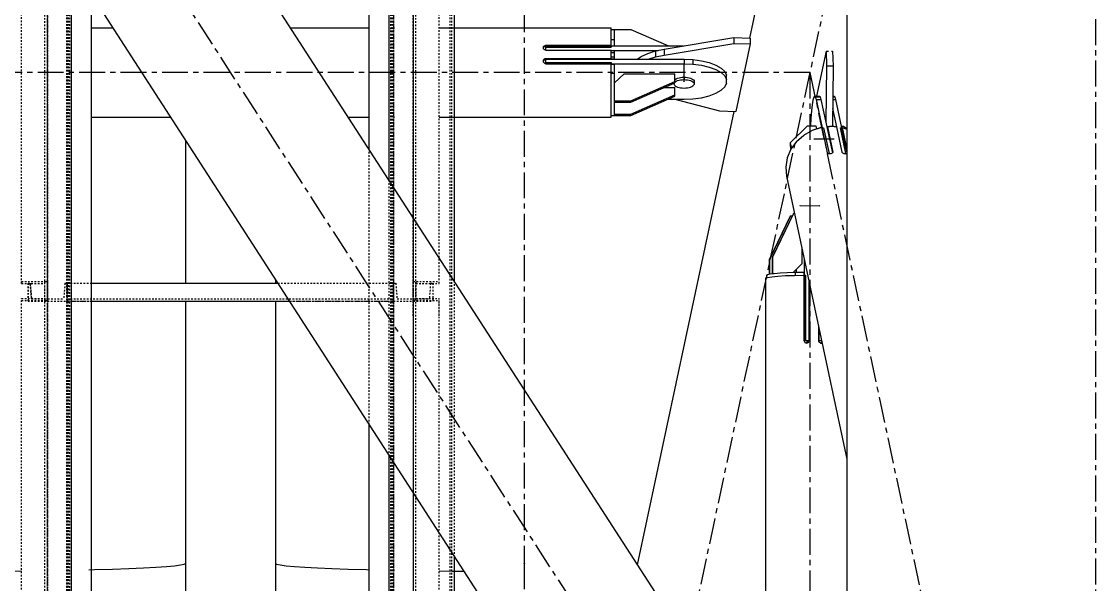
# Model space of a CAD drawing. Header units: millimetres. Extents: x 5143 to 30813, y 232 to 21408.
# Drawn here: x 23101 to 23430, y 13533.5 to 13705.9 of the extents above; entities that cross this region are included whole.
import ezdxf

# ---------------------------------------------------------------- set-up
doc = ezdxf.new("R2010")
doc.units = ezdxf.units.MM
doc.header["$LTSCALE"] = 0.25
for name, pattern in [('CENTER', [50.8, 31.75, -6.35, 6.35, -6.35]), ('XKITLINE00', [0]), ('XKITLINE02', [4, 2, -2]), ('XKITLINE03', [6, 3, -1, 1, -1])]:
    doc.linetypes.add(name, pattern=pattern)

msp = doc.modelspace()

# ---------------------------------------------------------------- linework, layer by layer
at = {"color": 8, "linetype": 'CENTER'}
for p, q in [((23255, 15209.12), (23255, 13540.01)), ((23430, 14354.32), (23430, 12689.51)), ((22900, 14100.27), (23430, 13280.27)), ((23430, 14100.27), (23255, 13280.27)), ((23303.96, 13687.55), (23303.96, 13693)), ((23342.5, 13690.27), (22987.5, 13690.27)), ((23342.5, 13690.27), (23342.5, 12870.27)), ((23342.5, 13690.27), (23430, 13280.27)), ((23343.85, 13669.97), (23349.82, 13669.93)), ((23339.51, 13649.52), (23345.48, 13649.48)), ((23255, 13540.01), (23255, 12732.33))]:
    msp.add_line(p, q, dxfattribs=at)
at = {"color": 8, "linetype": 'XKITLINE00'}
for p, q in [((23353.8, 14063.67), (23353.8, 13489.99)), ((23046.39, 13915.84), (23322.02, 13489.39)), ((23007.97, 13891.16), (23283.6, 13464.71)), ((23353.8, 13840.31), (23324.03, 13700.84)), ((23114.72, 13703.92), (23114.92, 13703.92)), ((23122.42, 13703.92), (23128.99, 13703.92)), ((23183.36, 13703.92), (23207.48, 13703.92)), ((23214.98, 13703.92), (23215.27, 13703.92)), ((23228.98, 13703.92), (23281.66, 13703.92)), ((23281.66, 13698.44), (23281.66, 13703.92)), ((23281.66, 13703.48), (23282.66, 13703.48)), ((23282.66, 13701.93), (23282.66, 13703.48)), ((23282.66, 13703.48), (23287.66, 13703.48)), ((23287.66, 13703.48), (23299.15, 13698.44)), ((23281.66, 13700.4), (23282.66, 13700.4)), ((23282.66, 13698.44), (23282.66, 13701.93)), ((23297.87, 13697.46), (23319.21, 13701.02)), ((23319.21, 13701.02), (23324.19, 13700.84)), ((23319.21, 13701.02), (23319.21, 13699.2)), ((23324.19, 13700.84), (23324.19, 13699.02)), ((23260.85, 13698.11), (23260.81, 13697.88)), ((23260.81, 13697.88), (23260.85, 13697.65)), ((23260.85, 13697.86), (23260.83, 13697.76)), ((23260.97, 13698.31), (23260.85, 13698.11)), ((23260.97, 13698.06), (23260.85, 13697.86)), ((23260.85, 13697.65), (23260.97, 13697.45)), ((23260.97, 13698.31), (23261.16, 13698.47)), ((23260.97, 13698.06), (23261.12, 13698.19)), ((23260.97, 13697.45), (23261.16, 13697.29)), ((23261.12, 13698.19), (23261.16, 13698.22)), ((23261.16, 13698.47), (23261.39, 13698.56)), ((23261.16, 13698.22), (23261.39, 13698.31)), ((23261.16, 13697.29), (23261.39, 13697.18)), ((23261.39, 13698.56), (23261.66, 13698.61)), ((23261.39, 13698.31), (23261.66, 13698.34)), ((23261.39, 13697.18), (23261.66, 13697.15)), ((23261.66, 13698.61), (23261.66, 13698.34)), ((23261.66, 13698.61), (23281.66, 13698.61)), ((23261.66, 13698.34), (23281.66, 13698.34)), ((23261.66, 13698.33), (23281.66, 13698.33)), ((23261.66, 13697.15), (23261.66, 13698.33)), ((23261.66, 13698.03), (23281.66, 13698.03)), ((23261.66, 13697.15), (23281.66, 13697.15)), ((23281.66, 13698.44), (23303.74, 13698.44)), ((23281.66, 13698.44), (23281.66, 13698.03)), ((23281.66, 13694.6), (23281.66, 13697.15)), ((23281.66, 13697.07), (23296.07, 13697.07)), ((23281.66, 13697.01), (23282.66, 13697.01)), ((23281.66, 13696.4), (23282.66, 13696.4)), ((23282.66, 13695.77), (23282.66, 13697.01)), ((23290.87, 13695.21), (23292.86, 13696.14)), ((23292.86, 13696.14), (23295.22, 13696.89)), ((23295.22, 13696.89), (23297.87, 13697.46)), ((23295.22, 13696.89), (23295.22, 13695.07)), ((23297.87, 13695.64), (23319.21, 13699.2)), ((23297.87, 13697.46), (23297.87, 13695.64)), ((23319.21, 13699.2), (23324.19, 13699.02)), ((23324.19, 13699.02), (23319.78, 13678.37)), ((23347.47, 13696.86), (23344.54, 13683.06)), ((23347.47, 13696.86), (23348.17, 13696.86)), ((23347.47, 13696.86), (23347.63, 13692.31)), ((23349.13, 13696.85), (23349.46, 13696.85)), ((23349.46, 13696.85), (23349.62, 13692.29)), ((23260.85, 13694.04), (23260.81, 13693.78)), ((23260.81, 13693.78), (23260.85, 13693.53)), ((23260.85, 13693.79), (23260.83, 13693.66)), ((23260.97, 13694.26), (23260.85, 13694.04)), ((23260.97, 13694.01), (23260.85, 13693.79)), ((23260.85, 13693.53), (23260.97, 13693.31)), ((23260.97, 13694.26), (23261.16, 13694.44)), ((23260.97, 13694.01), (23261.16, 13694.19)), ((23260.97, 13693.31), (23261.16, 13693.13)), ((23261.16, 13694.44), (23261.39, 13694.56)), ((23261.16, 13694.19), (23261.39, 13694.31)), ((23261.16, 13693.13), (23261.39, 13693.03)), ((23261.39, 13694.56), (23261.66, 13694.6)), ((23261.39, 13694.56), (23261.39, 13694.31)), ((23261.39, 13694.31), (23261.66, 13694.35)), ((23261.39, 13693.03), (23261.66, 13692.97)), ((23261.66, 13694.6), (23261.66, 13694.35)), ((23261.66, 13694.6), (23281.66, 13694.6)), ((23261.66, 13694.35), (23261.66, 13694.34)), ((23261.66, 13694.34), (23303.96, 13694.34)), ((23261.66, 13692.97), (23261.66, 13694.34)), ((23261.66, 13693.39), (23281.66, 13693.39)), ((23261.66, 13692.97), (23281.66, 13692.97)), ((23281.66, 13695.13), (23282.66, 13695.13)), ((23281.66, 13694.6), (23281.66, 13694.35)), ((23281.66, 13694.47), (23281.66, 13694.34)), ((23281.66, 13694.47), (23282.66, 13694.47)), ((23281.66, 13693.39), (23281.66, 13692.98)), ((23281.66, 13692.98), (23303.96, 13692.98)), ((23281.66, 13676.63), (23281.66, 13692.97)), ((23281.66, 13692.8), (23282.66, 13692.8)), ((23282.66, 13694.34), (23282.66, 13695.77)), ((23282.66, 13687.4), (23282.66, 13692.8)), ((23289.59, 13694.34), (23290.87, 13695.21)), ((23292.94, 13694.34), (23295.22, 13695.07)), ((23295.22, 13695.07), (23297.87, 13695.64)), ((23303.96, 13694.34), (23306.68, 13694.23)), ((23303.96, 13694.34), (23303.96, 13692.98)), ((23303.96, 13692.98), (23306.68, 13692.86)), ((23306.68, 13694.23), (23309.28, 13693.87)), ((23306.68, 13694.23), (23306.68, 13692.86)), ((23306.68, 13692.86), (23309.28, 13692.51)), ((23309.28, 13693.87), (23311.66, 13693.31)), ((23311.66, 13693.31), (23313.69, 13692.55)), ((23281.66, 13690.09), (23282.66, 13690.09)), ((23282.66, 13687.1), (23285.66, 13689.83)), ((23285.66, 13689.83), (23301.16, 13689.83)), ((23301.16, 13687.14), (23301.16, 13689.83)), ((23309.28, 13692.51), (23311.66, 13691.94)), ((23311.66, 13691.94), (23313.69, 13691.18)), ((23313.69, 13692.55), (23315.3, 13691.63)), ((23313.69, 13691.18), (23315.3, 13690.26)), ((23315.3, 13691.63), (23316.41, 13690.59)), ((23315.3, 13690.26), (23316.41, 13689.22)), ((23316.41, 13690.59), (23316.98, 13689.48)), ((23316.98, 13686.98), (23316.98, 13689.48)), ((23347.63, 13692.31), (23347.42, 13674.89)), ((23347.63, 13692.31), (23349.62, 13692.29)), ((23349.62, 13692.29), (23349.4, 13673.84)), ((23282.66, 13681.66), (23282.66, 13687.4)), ((23287.66, 13681.64), (23301.16, 13687.55)), ((23287.66, 13681.22), (23301.16, 13687.14)), ((23300.9, 13687.02), (23300.86, 13686.82)), ((23300.86, 13687.01), (23300.86, 13686.82)), ((23300.86, 13686.82), (23300.9, 13686.59)), ((23300.9, 13686.59), (23301.04, 13686.38)), ((23301.04, 13686.38), (23301.27, 13686.17)), ((23301.16, 13688.09), (23301.27, 13688.19)), ((23301.16, 13687.36), (23301.27, 13687.46)), ((23301.27, 13688.19), (23301.58, 13688.37)), ((23301.27, 13687.46), (23301.58, 13687.64)), ((23301.27, 13686.17), (23301.58, 13685.99)), ((23301.58, 13688.37), (23301.96, 13688.53)), ((23301.58, 13687.64), (23301.96, 13687.8)), ((23301.96, 13688.53), (23302.41, 13688.66)), ((23301.96, 13687.8), (23302.41, 13687.93)), ((23302.41, 13688.66), (23302.9, 13688.75)), ((23302.41, 13687.93), (23302.9, 13688.03)), ((23302.9, 13688.75), (23303.42, 13688.81)), ((23302.9, 13688.03), (23303.42, 13688.08)), ((23303.42, 13688.81), (23303.96, 13688.83)), ((23303.42, 13688.08), (23303.96, 13688.1)), ((23303.96, 13688.83), (23303.96, 13688.1)), ((23303.96, 13688.83), (23304.49, 13688.81)), ((23303.96, 13688.1), (23304.49, 13688.08)), ((23304.49, 13688.81), (23305.02, 13688.75)), ((23304.49, 13688.08), (23305.02, 13688.03)), ((23305.02, 13688.75), (23305.51, 13688.66)), ((23305.02, 13688.03), (23305.51, 13687.93)), ((23305.51, 13688.66), (23305.95, 13688.53)), ((23305.51, 13687.93), (23305.95, 13687.8)), ((23305.95, 13688.53), (23306.33, 13688.37)), ((23305.95, 13687.8), (23306.33, 13687.64)), ((23306.33, 13688.37), (23306.64, 13688.19)), ((23306.33, 13687.64), (23306.64, 13687.46)), ((23306.33, 13685.99), (23306.64, 13686.17)), ((23306.64, 13688.19), (23306.87, 13687.99)), ((23306.64, 13687.46), (23306.87, 13687.26)), ((23306.64, 13686.17), (23306.87, 13686.38)), ((23306.87, 13687.99), (23307.01, 13687.77)), ((23306.87, 13687.26), (23307.01, 13687.04)), ((23307.01, 13686.59), (23306.87, 13686.38)), ((23307.01, 13687.77), (23307.06, 13687.55)), ((23307.01, 13687.04), (23307.06, 13686.82)), ((23307.06, 13686.82), (23307.01, 13686.59)), ((23307.06, 13687.55), (23307.06, 13686.82)), ((23316.41, 13689.22), (23316.98, 13688.11)), ((23316.98, 13686.98), (23316.41, 13685.87)), ((23287.66, 13677.49), (23301.16, 13683.4)), ((23287.66, 13677.07), (23301.16, 13682.99)), ((23297.83, 13685.68), (23301.16, 13685.68)), ((23301.16, 13682.99), (23301.16, 13685.68)), ((23301.58, 13685.99), (23301.96, 13685.83)), ((23301.96, 13685.83), (23302.41, 13685.7)), ((23302.41, 13685.7), (23302.9, 13685.61)), ((23302.9, 13685.61), (23303.42, 13685.55)), ((23303.42, 13685.55), (23303.96, 13685.53)), ((23303.96, 13685.53), (23304.49, 13685.55)), ((23304.49, 13685.55), (23305.02, 13685.61)), ((23305.02, 13685.61), (23305.51, 13685.7)), ((23305.51, 13685.7), (23305.95, 13685.83)), ((23305.95, 13685.83), (23306.33, 13685.99)), ((23309.28, 13682.58), (23311.66, 13683.15)), ((23311.66, 13683.15), (23313.69, 13683.91)), ((23313.69, 13683.91), (23315.3, 13684.83)), ((23315.3, 13684.83), (23316.41, 13685.87)), ((23343.91, 13683.07), (23343.66, 13682.73)), ((23343.91, 13683.07), (23345.4, 13683.06)), ((23343.91, 13683.07), (23344.16, 13682.83)), ((23345.4, 13683.06), (23345.66, 13682.82)), ((23349.51, 13683.03), (23349.89, 13683.03)), ((23349.89, 13683.03), (23350.14, 13682.79)), ((23282.66, 13681.66), (23282.66, 13681.64)), ((23282.66, 13681.64), (23287.66, 13681.64)), ((23282.66, 13681.64), (23282.66, 13681.62)), ((23282.66, 13677.12), (23282.66, 13681.62)), ((23282.66, 13681.22), (23287.66, 13681.22)), ((23287.66, 13681.64), (23287.66, 13681.22)), ((23299.15, 13682.11), (23303.96, 13682.11)), ((23301.15, 13682.11), (23314.8, 13678.56)), ((23303.96, 13682.11), (23306.68, 13682.23)), ((23306.68, 13682.23), (23309.28, 13682.58)), ((23343.18, 13680.43), (23342.98, 13678.56)), ((23343.41, 13681.84), (23343.18, 13680.43)), ((23343.66, 13682.73), (23343.41, 13681.84)), ((23344.16, 13682.83), (23345.66, 13682.82)), ((23344.16, 13682.83), (23344.4, 13682.03)), ((23344.4, 13682.03), (23345.9, 13682.02)), ((23344.4, 13682.03), (23346.26, 13673.34)), ((23345.66, 13682.82), (23345.9, 13682.02)), ((23345.9, 13682.02), (23349.39, 13665.66)), ((23349.5, 13682.8), (23350.14, 13682.79)), ((23349.5, 13682), (23350.38, 13681.99)), ((23350.14, 13682.79), (23350.38, 13681.99)), ((23350.38, 13681.99), (23352.23, 13673.3)), ((23114.72, 13676.63), (23114.8, 13676.63)), ((23122.3, 13676.63), (23146.63, 13676.63)), ((23201, 13676.63), (23207.48, 13676.63)), ((23214.98, 13676.63), (23215.27, 13676.63)), ((23228.98, 13676.63), (23281.66, 13676.63)), ((23281.66, 13677.07), (23282.66, 13677.07)), ((23282.66, 13677.49), (23287.66, 13677.49)), ((23282.66, 13677.12), (23282.66, 13677.09)), ((23282.66, 13677.09), (23282.66, 13677.07)), ((23282.66, 13677.07), (23287.66, 13677.07)), ((23287.66, 13677.49), (23287.66, 13677.07)), ((23319.24, 13678.39), (23289.61, 13539.54)), ((23314.8, 13678.56), (23319.78, 13678.37)), ((23342.82, 13676.31), (23342.71, 13673.95)), ((23342.98, 13678.56), (23342.82, 13676.31)), ((23349.46, 13679.29), (23350.66, 13673.67)), ((23336.48, 13668.74), (23341.82, 13673.96)), ((23341.82, 13673.96), (23344.31, 13673.94)), ((23342.74, 13674.59), (23342.61, 13673.95)), ((23343.32, 13672.62), (23346.17, 13673.51)), ((23343.48, 13672.71), (23346.07, 13673.53)), ((23344.31, 13673.94), (23344.51, 13673.04)), ((23346.07, 13673.53), (23346.08, 13673.48)), ((23346.17, 13673.51), (23347.83, 13665.71)), ((23346.26, 13673.34), (23346.25, 13673.12)), ((23346.25, 13673.1), (23346.71, 13673.33)), ((23346.26, 13673.34), (23346.71, 13673.33)), ((23346.71, 13673.33), (23348.37, 13665.53)), ((23347.77, 13673.79), (23347.75, 13673.33)), ((23347.77, 13673.79), (23348.47, 13673.83)), ((23347.77, 13673.79), (23347.86, 13673.4)), ((23347.86, 13673.4), (23347.83, 13672.94)), ((23347.87, 13673.69), (23347.84, 13673.13)), ((23347.84, 13673.13), (23349.43, 13665.7)), ((23347.87, 13673.69), (23349.27, 13673.82)), ((23347.87, 13673.69), (23349.53, 13665.89)), ((23348.47, 13673.83), (23349.17, 13673.84)), ((23348.47, 13673.83), (23348.49, 13673.75)), ((23349.17, 13673.84), (23349.87, 13673.82)), ((23349.27, 13673.82), (23350.66, 13673.67)), ((23349.87, 13673.82), (23349.88, 13673.75)), ((23349.87, 13673.82), (23350.56, 13673.77)), ((23350.56, 13673.77), (23350.58, 13673.68)), ((23350.66, 13673.67), (23352.32, 13665.87)), ((23351.78, 13673.3), (23353.45, 13665.5)), ((23351.78, 13673.3), (23352.23, 13673.3)), ((23351.78, 13673.3), (23352.22, 13673.06)), ((23352.11, 13673.89), (23352.78, 13673.89)), ((23352.23, 13673.3), (23352.22, 13673.06)), ((23352.22, 13673.06), (23353.8, 13665.68)), ((23352.24, 13673.48), (23352.23, 13673.3)), ((23352.24, 13673.48), (23352.32, 13673.09)), ((23352.24, 13673.48), (23352.34, 13673.45)), ((23352.32, 13673.09), (23352.3, 13672.67)), ((23352.34, 13673.47), (23352.31, 13672.89)), ((23352.34, 13673.47), (23353.8, 13672.98)), ((23352.34, 13673.47), (23353.8, 13666.65)), ((23352.78, 13673.89), (23353.8, 13673.17)), ((23338.43, 13669.16), (23340.67, 13671.14)), ((23339.05, 13669.74), (23338.95, 13669.62)), ((23339.05, 13669.74), (23339.61, 13670.21)), ((23340.67, 13671.14), (23343.32, 13672.62)), ((23340.91, 13671.27), (23341.11, 13671.43)), ((23341.11, 13671.43), (23343.48, 13672.71)), ((23343.48, 13672.71), (23343.49, 13672.67)), ((23352.31, 13672.89), (23353.8, 13665.94)), ((23151.2, 13669.57), (23151.2, 13625.78)), ((23336.7, 13666.79), (23335.57, 13664.14)), ((23336.48, 13668.74), (23336.43, 13667.82)), ((23336.43, 13667.82), (23336.67, 13666.72)), ((23336.48, 13668.74), (23336.85, 13667)), ((23338.43, 13669.16), (23336.7, 13666.79)), ((23335.57, 13664.14), (23335.1, 13661.35)), ((23347.83, 13665.71), (23347.92, 13665.63)), ((23347.92, 13665.63), (23348.04, 13665.54)), ((23348.04, 13665.54), (23348.24, 13665.49)), ((23348.24, 13665.49), (23348.49, 13665.46)), ((23348.28, 13665.48), (23348.37, 13665.53)), ((23348.37, 13665.53), (23349.06, 13665.53)), ((23348.49, 13665.46), (23348.75, 13665.47)), ((23348.75, 13665.47), (23349.01, 13665.52)), ((23349.01, 13665.52), (23349.24, 13665.59)), ((23349.24, 13665.59), (23349.41, 13665.68)), ((23349.51, 13665.78), (23349.41, 13665.68)), ((23349.53, 13665.89), (23349.51, 13665.78)), ((23352.32, 13665.87), (23352.38, 13665.76)), ((23352.38, 13665.76), (23352.52, 13665.66)), ((23352.52, 13665.66), (23352.73, 13665.56)), ((23352.73, 13665.56), (23352.97, 13665.49)), ((23352.92, 13665.5), (23353.45, 13665.5)), ((23352.97, 13665.49), (23353.23, 13665.44)), ((23353.23, 13665.44), (23353.49, 13665.43)), ((23353.45, 13665.5), (23353.56, 13665.44)), ((23353.49, 13665.43), (23353.72, 13665.45)), ((23353.72, 13665.45), (23353.8, 13665.48)), ((23335.1, 13661.35), (23335.31, 13658.55)), ((23335.31, 13658.55), (23353.8, 13571.93)), ((23337.44, 13647.07), (23330.97, 13633.65)), ((23337.53, 13647.14), (23331.06, 13633.72)), ((23337.44, 13647.07), (23337.53, 13647.14)), ((23337.53, 13647.14), (23337.74, 13647.14)), ((23336.51, 13646.35), (23330.03, 13632.93)), ((23336.6, 13646.43), (23330.13, 13633.01)), ((23336.51, 13646.35), (23336.6, 13646.43)), ((23336.6, 13646.43), (23337.13, 13646.42)), ((23330.97, 13633.65), (23331.06, 13633.72)), ((23330.97, 13633.65), (23330.97, 13628.72)), ((23331.06, 13633.72), (23331.06, 13628.74)), ((23340.02, 13636.47), (23340.02, 13631.67)), ((23330.03, 13632.93), (23330.13, 13633.01)), ((23330.03, 13632.93), (23330.03, 13628.57)), ((23330.13, 13633.01), (23330.13, 13628.59)), ((23337.48, 13629.14), (23340.02, 13631.67)), ((23340.73, 13633.14), (23340.73, 13628.22)), ((23328.91, 13627.35), (23329.53, 13627.57)), ((23328.91, 13627.35), (23328.91, 13480.68)), ((23329.25, 13628.25), (23329.5, 13628.45)), ((23329.25, 13628.25), (23329.25, 13627.47)), ((23329.5, 13628.45), (23330.3, 13628.63)), ((23329.53, 13627.57), (23330.8, 13627.77)), ((23330.3, 13628.63), (23331.06, 13628.73)), ((23330.8, 13627.77), (23332.67, 13627.94)), ((23331.06, 13628.73), (23331.06, 13628.74)), ((23331.06, 13628.74), (23331.08, 13628.74)), ((23331.08, 13628.74), (23331.61, 13628.8)), ((23331.61, 13628.8), (23333.38, 13628.95)), ((23332.67, 13627.94), (23335.02, 13628.09)), ((23333.38, 13628.95), (23335.53, 13629.07)), ((23335.02, 13628.09), (23337.75, 13628.18)), ((23335.53, 13629.07), (23337.98, 13629.16)), ((23337.75, 13628.18), (23340.65, 13628.24)), ((23337.98, 13629.16), (23340.61, 13629.2)), ((23337.98, 13629.16), (23337.98, 13628.19)), ((23338.28, 13629.94), (23338.28, 13629.16)), ((23340.61, 13629.2), (23340.61, 13628.24)), ((23340.65, 13628.24), (23340.65, 13608.29)), ((23340.71, 13628.2), (23341.18, 13628.22)), ((23340.71, 13628.2), (23340.73, 13628.22)), ((23340.71, 13628.2), (23340.71, 13608.26)), ((23340.73, 13628.22), (23341.18, 13628.22)), ((23341.18, 13628.22), (23341.18, 13608.27)), ((23178.8, 13626.87), (23178.8, 13625.78)), ((23342.23, 13626.14), (23342.23, 13608.26)), ((23342.31, 13625.76), (23342.31, 13608.25)), ((23342.36, 13625.5), (23342.36, 13608.29)), ((23151.2, 13620.28), (23151.2, 13540.01)), ((23178.8, 13620.28), (23178.8, 13540.01)), ((23345.15, 13612.44), (23345.15, 13608.27)), ((23345.21, 13612.14), (23345.21, 13608.24)), ((23340.65, 13608.29), (23340.72, 13608.03)), ((23340.67, 13608.22), (23340.71, 13608.26)), ((23340.71, 13608.26), (23341.18, 13608.27)), ((23340.72, 13608.03), (23340.82, 13607.79)), ((23340.82, 13607.79), (23341, 13607.6)), ((23341, 13607.6), (23341.24, 13607.48)), ((23341.18, 13608.27), (23342.23, 13608.26)), ((23341.22, 13607.49), (23342.23, 13608.26)), ((23341.24, 13607.48), (23341.51, 13607.44)), ((23341.51, 13607.44), (23341.77, 13607.48)), ((23341.77, 13607.48), (23342.01, 13607.61)), ((23341.98, 13607.59), (23342.14, 13607.75)), ((23342.01, 13607.61), (23342.2, 13607.79)), ((23342.26, 13607.99), (23342.14, 13607.75)), ((23342.32, 13608.03), (23342.2, 13607.79)), ((23342.31, 13608.25), (23342.26, 13607.99)), ((23342.26, 13607.99), (23342.32, 13608.03)), ((23342.31, 13608.25), (23342.36, 13608.29)), ((23342.36, 13608.29), (23342.32, 13608.03)), ((23345.15, 13608.27), (23345.19, 13608.01)), ((23345.16, 13608.2), (23345.21, 13608.24)), ((23345.19, 13608.01), (23345.31, 13607.77)), ((23345.21, 13608.24), (23346.05, 13608.24)), ((23345.31, 13607.77), (23345.5, 13607.58)), ((23345.5, 13607.58), (23345.73, 13607.46)), ((23345.71, 13607.47), (23346.14, 13607.8)), ((23345.73, 13607.46), (23345.99, 13607.41)), ((23345.99, 13607.41), (23346.22, 13607.45)), ((23121.68, 13538.05), (23123.34, 13538.09)), ((23123.34, 13538.09), (23128.88, 13538.25)), ((23128.88, 13538.25), (23133.9, 13538.43)), ((23128.88, 13538.25), (23133.9, 13538.43)), ((23133.9, 13538.43), (23138.35, 13538.63)), ((23133.9, 13538.43), (23138.35, 13538.63)), ((23138.35, 13538.63), (23142.2, 13538.84)), ((23138.35, 13538.63), (23142.2, 13538.84)), ((23142.2, 13538.84), (23145.39, 13539.06)), ((23142.2, 13538.84), (23145.39, 13539.06)), ((23145.39, 13539.06), (23147.91, 13539.29)), ((23145.39, 13539.06), (23147.91, 13539.29)), ((23147.91, 13539.29), (23149.73, 13539.53)), ((23147.91, 13539.29), (23149.73, 13539.53)), ((23149.73, 13539.53), (23150.83, 13539.77)), ((23149.73, 13539.53), (23150.83, 13539.77)), ((23150.83, 13539.77), (23151.2, 13540.01)), ((23150.83, 13539.77), (23151.2, 13540.01)), ((23151.2, 13540.01), (23151.2, 13525.78)), ((23178.8, 13540.01), (23179.16, 13539.77)), ((23178.8, 13540.01), (23178.8, 13525.78)), ((23178.8, 13540.01), (23179.16, 13539.77)), ((23179.16, 13539.77), (23180.26, 13539.53)), ((23179.16, 13539.77), (23180.26, 13539.53)), ((23180.26, 13539.53), (23182.08, 13539.29)), ((23180.26, 13539.53), (23182.08, 13539.29)), ((23182.08, 13539.29), (23184.6, 13539.06)), ((23182.08, 13539.29), (23184.6, 13539.06)), ((23184.6, 13539.06), (23187.79, 13538.84)), ((23184.6, 13539.06), (23187.79, 13538.84)), ((23187.79, 13538.84), (23191.64, 13538.63)), ((23187.79, 13538.84), (23191.64, 13538.63)), ((23191.64, 13538.63), (23196.09, 13538.43)), ((23191.64, 13538.63), (23196.09, 13538.43)), ((23196.09, 13538.43), (23201.11, 13538.25)), ((23196.09, 13538.43), (23201.11, 13538.25)), ((23201.11, 13538.25), (23206.65, 13538.09)), ((23206.65, 13538.09), (23207.48, 13538.07)), ((23097.12, 13537.63), (23101, 13537.68)), ((23097.12, 13537.63), (23101, 13537.68)), ((23214.98, 13537.9), (23215.27, 13537.89)), ((23214.98, 13537.9), (23215.27, 13537.89)), ((23228.98, 13537.68), (23232.88, 13537.63)), ((23228.98, 13537.68), (23232.88, 13537.63)), ((23232.88, 13537.63), (23236.49, 13537.6)), ((23232.88, 13537.63), (23236.49, 13537.6))]:
    msp.add_line(p, q, dxfattribs=at)
at = {"color": 3, "linetype": 'XKITLINE02'}
for p, q in [((23101, 13625.71), (23101, 13723.03)), ((23108.2, 13620.46), (23108.2, 13722.44)), ((23109, 13620.46), (23109, 13723.03)), ((23114.92, 12049.63), (23114.92, 13721.24)), ((23115, 12049.63), (23115, 13721.24)), ((23115, 12049.57), (23115, 13721.24)), ((23115.45, 12049.63), (23115.45, 13721.24)), ((23115.85, 12049.57), (23115.85, 13721.24)), ((23115.85, 12049.57), (23115.85, 13721.24)), ((23122.5, 13257.5), (23122.5, 13721.24)), ((23122.5, 12049.57), (23122.5, 13721.24)), ((23214.13, 12049.6), (23214.13, 13721.24)), ((23214.53, 12049.63), (23214.53, 13721.24)), ((23214.98, 12049.6), (23214.98, 13721.24)), ((23215.07, 12049.63), (23215.06, 13721.24)), ((23220.98, 13620.46), (23220.98, 13720.98)), ((23221.78, 13620.46), (23221.78, 13721.24)), ((23228.98, 13625.71), (23228.98, 13721.24)), ((23232.3, 12049.63), (23232.3, 13721.24)), ((23232.83, 12049.63), (23232.83, 13721.24)), ((23207.48, 13582.49), (23207.48, 13666.6)), ((23213.68, 13572.89), (23213.68, 13657)), ((23101, 13626.29), (23101, 13625.71)), ((23101, 13626.29), (23109, 13626.29)), ((23101, 13625.71), (23108.2, 13625.71)), ((23103, 13625.78), (23103.68, 13625.78)), ((23103, 13625.78), (23103, 13620.28)), ((23103, 13620.28), (23103, 13625.78)), ((23103.68, 13625.78), (23104.07, 13620.98)), ((23104.07, 13620.98), (23103.68, 13625.78)), ((23108.2, 13523.61), (23108.2, 13626.28)), ((23108.2, 13626.28), (23109, 13626.28)), ((23108.2, 13620.46), (23108.2, 13625.71)), ((23109, 13626.29), (23109, 13620.46)), ((23109, 13523.03), (23109, 13626.28)), ((23114.32, 13625.78), (23113.94, 13620.98)), ((23114.32, 13625.78), (23113.94, 13620.98)), ((23114.32, 13625.78), (23115, 13625.78)), ((23115, 13620.28), (23115, 13625.78)), ((23115, 13625.78), (23122.5, 13625.78)), ((23115, 13625.78), (23115, 13620.28)), ((23115, 13625.78), (23115, 13620.28)), ((23179.5, 13625.78), (23214.98, 13625.78)), ((23214.98, 13620.28), (23214.98, 13625.78)), ((23214.98, 13625.78), (23214.98, 13620.28)), ((23214.98, 13625.78), (23215.66, 13625.78)), ((23214.98, 13625.78), (23214.98, 13620.28)), ((23215.66, 13625.78), (23216.05, 13620.98)), ((23215.66, 13625.78), (23216.05, 13620.98)), ((23220.98, 13626.29), (23228.98, 13626.29)), ((23220.98, 13615.79), (23220.98, 13626.28)), ((23220.98, 13626.28), (23221.78, 13626.28)), ((23220.98, 13626.28), (23220.98, 13528.83)), ((23221.78, 13626.28), (23221.78, 13621.06)), ((23221.78, 13523.61), (23221.78, 13626.28)), ((23221.78, 13625.71), (23228.98, 13625.71)), ((23226.3, 13625.78), (23225.92, 13620.98)), ((23226.3, 13625.78), (23225.92, 13620.98)), ((23226.3, 13625.78), (23226.98, 13625.78)), ((23226.98, 13625.78), (23226.98, 13620.28)), ((23226.98, 13625.78), (23226.98, 13620.28)), ((23233.68, 13541.95), (23233.68, 13626.06)), ((23101, 13523.03), (23101, 13621.06)), ((23101, 13621.06), (23108.2, 13621.06)), ((23101, 13620.47), (23109, 13620.47)), ((23104.07, 13620.98), (23113.94, 13620.98)), ((23108.2, 13620.46), (23109, 13620.46)), ((23115, 13620.98), (23214.98, 13620.98)), ((23216.05, 13620.98), (23225.92, 13620.98)), ((23220.98, 13620.48), (23228.98, 13620.48)), ((23220.98, 13620.46), (23221.78, 13620.46)), ((23221.78, 13621.06), (23228.98, 13621.06)), ((23228.98, 13615.81), (23228.98, 13621.06)), ((23228.98, 13523.03), (23228.98, 13621.06)), ((23103, 13620.28), (23115, 13620.28)), ((23115, 13620.28), (23122.5, 13620.28)), ((23183.06, 13620.28), (23214.98, 13620.28)), ((23214.98, 13620.28), (23226.98, 13620.28)), ((23220.98, 13615.79), (23220.98, 13523.03))]:
    msp.add_line(p, q, dxfattribs=at)
at = {"color": 1, "linetype": 'XKITLINE03'}
for p, q in [((23109, 13626.29), (23109, 13723.03)), ((23220.98, 13723.03), (23220.98, 13626.29)), ((23109, 13721.24), (23109, 12049.63)), ((23122.5, 12049.57), (23122.5, 13721.24)), ((23214.98, 13721.24), (23214.98, 12049.6)), ((23220.98, 13721.24), (23220.98, 12049.63)), ((23109, 13523.03), (23109, 13620.47)), ((23220.98, 13620.48), (23220.98, 13523.03)), ((23115, 13620.28), (23214.98, 13620.28)), ((23115, 13620.28), (23115, 13620.28)), ((23214.98, 13620.28), (23214.98, 13620.28))]:
    msp.add_line(p, q, dxfattribs=at)
at = {"color": 7, "linetype": 'XKITLINE00'}
for p, q in [((23116.3, 13303.02), (23116.3, 13721.24)), ((23207.48, 13666.6), (23207.48, 13721.24)), ((23213.68, 13657), (23213.68, 13721.24)), ((23233.68, 13626.06), (23233.68, 13721.24)), ((23122.5, 13303.02), (23122.5, 13713.96)), ((23122.5, 13625.78), (23179.5, 13625.78)), ((23122.5, 13620.28), (23183.06, 13620.28)), ((23207.48, 13303.02), (23207.48, 13582.49)), ((23213.68, 13303.02), (23213.68, 13572.89)), ((23233.68, 13303.02), (23233.68, 13541.95))]:
    msp.add_line(p, q, dxfattribs=at)
at = {"color": 8, "linetype": 'XKITLINE00'}
for centre in [(23303.96, 13693), (23342.5, 13690.27), (23342.5, 13690.27), (23342.5, 13690.27), (23303.96, 13687.55), (23343.85, 13669.97), (23349.82, 13669.93), (23339.51, 13649.52), (23345.48, 13649.48), (23255, 13540.01), (23255, 13540.01)]:
    msp.add_circle(centre, 0.05, dxfattribs=at)
at = {"color": 1, "linetype": 'XKITLINE00'}
for centre in [(23109, 13626.29), (23220.98, 13626.29), (23109, 13620.47), (23220.98, 13620.48), (23115, 13620.28), (23115, 13620.28), (23214.98, 13620.28), (23214.98, 13620.28)]:
    msp.add_circle(centre, 0.05, dxfattribs=at)

doc.saveas('drawing.dxf')
